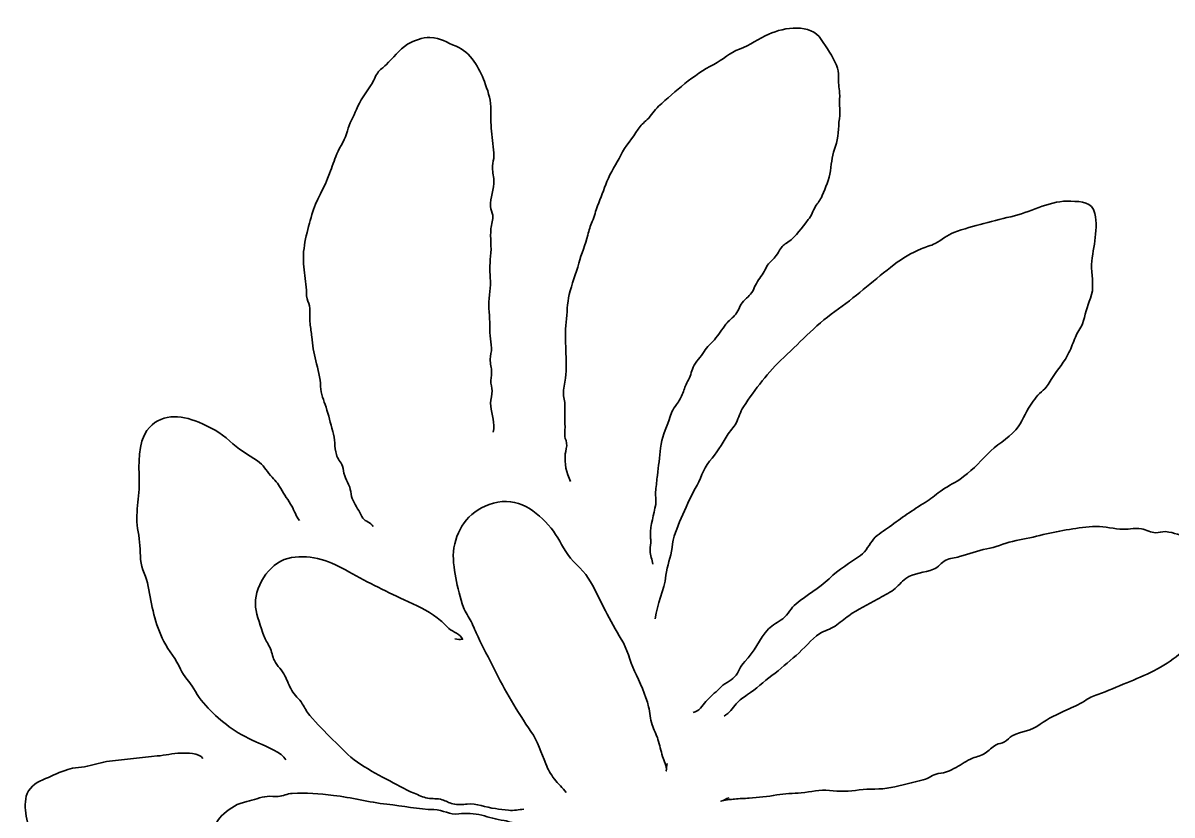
# Model space of a CAD drawing. Header units: millimetres. Extents: x 303.9 to 374.2, y -244.7 to -222.4.
# Drawn here: x 329.106 to 330.513, y -234.692 to -233.722 of the extents above; entities that cross this region are included whole.
import ezdxf

# ---------------------------------------------------------------- set-up
doc = ezdxf.new("R2010")
doc.units = ezdxf.units.MM
doc.header["$MEASUREMENT"] = 0
doc.layers.add('Bottom', color=7, linetype='Continuous', lineweight=0)

msp = doc.modelspace()

# ---------------------------------------------------------------- linework, layer by layer
at = {"layer": 'Bottom', "color": 18, "lineweight": 35, "true_color": 0x000000}
for points, knots in [([(329.7764, -234.2834), (329.7711, -234.2724), (329.7686, -234.2614), (329.7698, -234.2495), (329.7702, -234.2455), (329.7721, -234.2402), (329.7715, -234.2363), (329.7708, -234.2312), (329.7686, -234.2303), (329.7692, -234.2243), (329.7702, -234.2133), (329.7686, -234.2039), (329.7694, -234.193), (329.7699, -234.1871), (329.7678, -234.182), (329.7676, -234.1761), (329.7674, -234.1699), (329.7693, -234.1629), (329.7701, -234.1567), (329.7728, -234.1335), (329.7683, -234.1112), (329.771, -234.088), (329.7722, -234.0771), (329.7721, -234.065), (329.7747, -234.0544), (329.7778, -234.0415), (329.7829, -234.0288), (329.7864, -234.0159), (329.7895, -234.0044), (329.7944, -233.9932), (329.7975, -233.9815), (329.799, -233.9757), (329.8001, -233.9702), (329.8029, -233.9647), (329.8061, -233.9583), (329.8067, -233.9521), (329.8094, -233.9456), (329.8132, -233.936), (329.8169, -233.9259), (329.8208, -233.9159), (329.8252, -233.9046), (329.8323, -233.8946), (329.8377, -233.8836), (329.8435, -233.8721), (329.8521, -233.8629), (329.859, -233.8519), (329.8623, -233.8467), (329.8657, -233.8442), (329.8701, -233.8401), (329.8753, -233.835), (329.8787, -233.8287), (329.8841, -233.8237), (329.9045, -233.8053), (329.9268, -233.7854), (329.9515, -233.7725), (329.9631, -233.7665), (329.9708, -233.7584), (329.9832, -233.7537), (329.9958, -233.7491), (330.0068, -233.7407), (330.0189, -233.7354), (330.038, -233.727), (330.0701, -233.7218), (330.0832, -233.742), (330.0898, -233.7522), (330.0971, -233.7622), (330.1017, -233.7734), (330.1037, -233.7782), (330.1046, -233.7825), (330.1044, -233.7875), (330.104, -233.795), (330.1049, -233.8003), (330.1057, -233.8075), (330.1062, -233.8124), (330.1051, -233.8177), (330.1055, -233.8226), (330.106, -233.8286), (330.1061, -233.8331), (330.1053, -233.8393), (330.104, -233.85), (330.1045, -233.8625), (330.1006, -233.8727), (330.0969, -233.8828), (330.0956, -233.8917), (330.0944, -233.9027), (330.0932, -233.914), (330.0883, -233.9228), (330.0843, -233.9332), (330.082, -233.9394), (330.0789, -233.9417), (330.0759, -233.9468), (330.0728, -233.9522), (330.0716, -233.9574), (330.0673, -233.9626), (330.0588, -233.9727), (330.0536, -233.9825), (330.0421, -233.9902), (330.0374, -233.9934), (330.0351, -233.995), (330.0322, -234.0001), (330.0282, -234.007), (330.0259, -234.0094), (330.0203, -234.015), (330.0159, -234.0193), (330.0143, -234.0252), (330.0108, -234.03), (330.0067, -234.0359), (330.0034, -234.0409), (330.0005, -234.0474), (329.9971, -234.0551), (329.9937, -234.0566), (329.9879, -234.0625), (329.9835, -234.0671), (329.9826, -234.0734), (329.9786, -234.0782), (329.9747, -234.0828), (329.9702, -234.086), (329.9665, -234.0907), (329.9617, -234.0969), (329.9574, -234.1037), (329.9525, -234.1096), (329.9481, -234.1149), (329.9434, -234.1178), (329.9398, -234.124), (329.9361, -234.1305), (329.9291, -234.1367), (329.9263, -234.1433), (329.9236, -234.1495), (329.9233, -234.1547), (329.9196, -234.1608), (329.9168, -234.1655), (329.9157, -234.1701), (329.9137, -234.175), (329.9117, -234.1799), (329.9092, -234.1846), (329.906, -234.1889), (329.901, -234.1955), (329.8993, -234.2002), (329.8968, -234.2077), (329.8927, -234.2197), (329.888, -234.2295), (329.8865, -234.2423), (329.8853, -234.2534), (329.8839, -234.2646), (329.8826, -234.2757), (329.8819, -234.2817), (329.8813, -234.2878), (329.8805, -234.2939), (329.8798, -234.2996), (329.8814, -234.3058), (329.8805, -234.3113), (329.8784, -234.3236), (329.874, -234.3362), (329.874, -234.3491), (329.874, -234.3511), (329.8742, -234.3524), (329.8744, -234.3544), (329.8749, -234.3601), (329.8739, -234.3622), (329.8736, -234.3678), (329.8733, -234.3736), (329.8768, -234.379), (329.877, -234.3846)], [0, 0, 0, 0, 1, 1, 1, 2, 2, 2, 3, 3, 3, 4, 4, 4, 5, 5, 5, 6, 6, 6, 7, 7, 7, 8, 8, 8, 9, 9, 9, 10, 10, 10, 11, 11, 11, 12, 12, 12, 13, 13, 13, 14, 14, 14, 15, 15, 15, 16, 16, 16, 17, 17, 17, 18, 18, 18, 19, 19, 19, 20, 20, 20, 21, 21, 21, 22, 22, 22, 23, 23, 23, 24, 24, 24, 25, 25, 25, 26, 26, 26, 27, 27, 27, 28, 28, 28, 29, 29, 29, 30, 30, 30, 31, 31, 31, 32, 32, 32, 33, 33, 33, 34, 34, 34, 35, 35, 35, 36, 36, 36, 37, 37, 37, 38, 38, 38, 39, 39, 39, 40, 40, 40, 41, 41, 41, 42, 42, 42, 43, 43, 43, 44, 44, 44, 45, 45, 45, 46, 46, 46, 47, 47, 47, 48, 48, 48, 49, 49, 49, 50, 50, 50, 51, 51, 51, 52, 52, 52, 53, 53, 53, 54, 54, 54, 54]), ([(329.5348, -234.3383), (329.5317, -234.3331), (329.5255, -234.3324), (329.5221, -234.3282), (329.5201, -234.3256), (329.5186, -234.3217), (329.517, -234.3189), (329.5132, -234.3125), (329.5089, -234.3057), (329.5077, -234.2988), (329.5068, -234.2935), (329.5071, -234.2923), (329.5044, -234.2867), (329.5027, -234.2832), (329.5011, -234.2798), (329.4998, -234.2762), (329.4984, -234.2722), (329.4984, -234.2681), (329.4971, -234.2643), (329.4954, -234.2593), (329.491, -234.2556), (329.4896, -234.2502), (329.4873, -234.2409), (329.488, -234.2311), (329.4852, -234.2218), (329.4822, -234.2119), (329.4802, -234.202), (329.477, -234.1923), (329.4742, -234.1838), (329.4708, -234.1758), (329.4704, -234.167), (329.4699, -234.1563), (329.4674, -234.1458), (329.4644, -234.1353), (329.4618, -234.1257), (329.4606, -234.1161), (329.4595, -234.1061), (329.4589, -234.1007), (329.4582, -234.0951), (329.4575, -234.0897), (329.4565, -234.083), (329.4573, -234.078), (329.4571, -234.0714), (329.457, -234.0671), (329.455, -234.0637), (329.4538, -234.0596), (329.4525, -234.0547), (329.4533, -234.0501), (329.4526, -234.0453), (329.4512, -234.0358), (329.4504, -234.0265), (329.4495, -234.0169), (329.4477, -233.9973), (329.4545, -233.9747), (329.4596, -233.9564), (329.4644, -233.9392), (329.4754, -233.9229), (329.4814, -233.9059), (329.4842, -233.8981), (329.4871, -233.89), (329.4903, -233.8821), (329.4941, -233.8727), (329.5011, -233.8636), (329.5032, -233.8539), (329.5051, -233.8452), (329.5107, -233.8363), (329.5141, -233.8277), (329.5183, -233.8169), (329.5256, -233.8071), (329.5322, -233.7976), (329.5354, -233.7929), (329.5371, -233.7872), (329.5403, -233.7827), (329.543, -233.7788), (329.5471, -233.7765), (329.5504, -233.7732), (329.5591, -233.7644), (329.5662, -233.7548), (329.5769, -233.7479), (329.5846, -233.743), (329.595, -233.7394), (329.6042, -233.7395), (329.6179, -233.7398), (329.6242, -233.7459), (329.6361, -233.7503), (329.6539, -233.7571), (329.665, -233.7774), (329.6708, -233.7936), (329.6745, -233.8039), (329.6784, -233.8135), (329.6788, -233.8245), (329.6791, -233.8343), (329.6784, -233.8447), (329.6795, -233.8543), (329.6807, -233.8643), (329.6819, -233.8746), (329.6824, -233.8846), (329.6826, -233.8886), (329.681, -233.8929), (329.6807, -233.8969), (329.6802, -233.9031), (329.6823, -233.9083), (329.6825, -233.9145), (329.6828, -233.925), (329.6777, -233.9359), (329.6784, -233.9465), (329.6786, -233.9503), (329.6806, -233.9534), (329.681, -233.9572), (329.6816, -233.9623), (329.6796, -233.9685), (329.6789, -233.9736), (329.6775, -233.9852), (329.6799, -233.9958), (329.6785, -234.0075), (329.6772, -234.0184), (329.6775, -234.0272), (329.6782, -234.038), (329.679, -234.0493), (329.6749, -234.0603), (329.6764, -234.0715), (329.6777, -234.0824), (329.6772, -234.094), (329.6778, -234.1049), (329.678, -234.1099), (329.6794, -234.1147), (329.6797, -234.1198), (329.68, -234.1243), (329.6778, -234.1289), (329.6778, -234.1335), (329.6778, -234.1391), (329.6799, -234.1439), (329.6797, -234.1495), (329.6795, -234.1541), (329.6781, -234.1581), (329.6788, -234.1627), (329.6796, -234.1679), (329.6806, -234.1704), (329.68, -234.1759), (329.6795, -234.1808), (329.678, -234.1861), (329.6786, -234.191), (329.6799, -234.201), (329.6841, -234.2123), (329.6816, -234.2227)], [0, 0, 0, 0, 1, 1, 1, 2, 2, 2, 3, 3, 3, 4, 4, 4, 5, 5, 5, 6, 6, 6, 7, 7, 7, 8, 8, 8, 9, 9, 9, 10, 10, 10, 11, 11, 11, 12, 12, 12, 13, 13, 13, 14, 14, 14, 15, 15, 15, 16, 16, 16, 17, 17, 17, 18, 18, 18, 19, 19, 19, 20, 20, 20, 21, 21, 21, 22, 22, 22, 23, 23, 23, 24, 24, 24, 25, 25, 25, 26, 26, 26, 27, 27, 27, 28, 28, 28, 29, 29, 29, 30, 30, 30, 31, 31, 31, 32, 32, 32, 33, 33, 33, 34, 34, 34, 35, 35, 35, 36, 36, 36, 37, 37, 37, 38, 38, 38, 39, 39, 39, 40, 40, 40, 41, 41, 41, 42, 42, 42, 43, 43, 43, 44, 44, 44, 45, 45, 45, 46, 46, 46, 47, 47, 47, 48, 48, 48, 48]), ([(329.8798, -234.4512), (329.8822, -234.4327), (329.891, -234.4173), (329.893, -234.3981), (329.8943, -234.3861), (329.8992, -234.3762), (329.9005, -234.3641), (329.9018, -234.3516), (329.9067, -234.3398), (329.9117, -234.3283), (329.9169, -234.316), (329.9222, -234.3036), (329.929, -234.2919), (329.9354, -234.281), (329.9382, -234.2683), (329.9465, -234.2585), (329.9546, -234.2488), (329.9616, -234.2375), (329.9681, -234.2268), (329.9714, -234.2213), (329.9759, -234.2174), (329.9789, -234.2116), (329.9823, -234.2049), (329.9838, -234.1982), (329.988, -234.1918), (330.0024, -234.1703), (330.0182, -234.149), (330.0373, -234.1312), (330.0592, -234.1107), (330.0793, -234.0892), (330.1044, -234.0716), (330.1284, -234.0546), (330.1491, -234.0352), (330.1724, -234.0177), (330.1827, -234.0099), (330.1935, -234.0035), (330.2055, -233.9982), (330.211, -233.9957), (330.2175, -233.9947), (330.2228, -233.9918), (330.2304, -233.9876), (330.2372, -233.9814), (330.2456, -233.9783), (330.2694, -233.9694), (330.2948, -233.9642), (330.3198, -233.9578), (330.3419, -233.9521), (330.3651, -233.9386), (330.3885, -233.9399), (330.4025, -233.9407), (330.4144, -233.9403), (330.4182, -233.9551), (330.4208, -233.9657), (330.4193, -233.9778), (330.418, -233.9885), (330.4168, -233.999), (330.4137, -234.0111), (330.414, -234.0217), (330.4143, -234.034), (330.4177, -234.0467), (330.4126, -234.0588), (330.4084, -234.0689), (330.4064, -234.0797), (330.4028, -234.0901), (330.4008, -234.0961), (330.3964, -234.1005), (330.3942, -234.1064), (330.3918, -234.1128), (330.3893, -234.1191), (330.3864, -234.1254), (330.3815, -234.1365), (330.3724, -234.1457), (330.3661, -234.156), (330.3622, -234.1624), (330.3604, -234.1665), (330.3547, -234.1715), (330.349, -234.1764), (330.3433, -234.1832), (330.3392, -234.1896), (330.3329, -234.1996), (330.3292, -234.2106), (330.3212, -234.2199), (330.3114, -234.231), (330.2969, -234.2388), (330.2867, -234.2497), (330.2759, -234.2612), (330.266, -234.2713), (330.2526, -234.2807), (330.2448, -234.2861), (330.2363, -234.2896), (330.2287, -234.2953), (330.2227, -234.2999), (330.2168, -234.305), (330.2103, -234.3089), (330.195, -234.3181), (330.181, -234.328), (330.1667, -234.3387), (330.1605, -234.3433), (330.1522, -234.3478), (330.1473, -234.3537), (330.1418, -234.3602), (330.1385, -234.3685), (330.1311, -234.3737), (330.1181, -234.3829), (330.1045, -234.3908), (330.0927, -234.4022), (330.0807, -234.4138), (330.0654, -234.4223), (330.0524, -234.4328), (330.0457, -234.4383), (330.0431, -234.4458), (330.0361, -234.4512), (330.0307, -234.4554), (330.0232, -234.459), (330.0186, -234.4638), (330.0073, -234.4759), (330.0014, -234.4922), (329.9895, -234.5038), (329.9839, -234.5093), (329.9824, -234.5168), (329.9771, -234.5224), (329.9718, -234.5279), (329.9638, -234.531), (329.9585, -234.5366), (329.9533, -234.542), (329.9469, -234.547), (329.942, -234.5527), (329.9374, -234.5579), (329.9342, -234.5647), (329.9262, -234.566)], [0, 0, 0, 0, 1, 1, 1, 2, 2, 2, 3, 3, 3, 4, 4, 4, 5, 5, 5, 6, 6, 6, 7, 7, 7, 8, 8, 8, 9, 9, 9, 10, 10, 10, 11, 11, 11, 12, 12, 12, 13, 13, 13, 14, 14, 14, 15, 15, 15, 16, 16, 16, 17, 17, 17, 18, 18, 18, 19, 19, 19, 20, 20, 20, 21, 21, 21, 22, 22, 22, 23, 23, 23, 24, 24, 24, 25, 25, 25, 26, 26, 26, 27, 27, 27, 28, 28, 28, 29, 29, 29, 30, 30, 30, 31, 31, 31, 32, 32, 32, 33, 33, 33, 34, 34, 34, 35, 35, 35, 36, 36, 36, 37, 37, 37, 38, 38, 38, 39, 39, 39, 40, 40, 40, 41, 41, 41, 42, 42, 42, 43, 43, 43, 43]), ([(329.4279, -234.6242), (329.4232, -234.6148), (329.4039, -234.6078), (329.3949, -234.6038), (329.3844, -234.599), (329.3713, -234.5927), (329.362, -234.586), (329.3435, -234.5727), (329.3257, -234.5563), (329.3151, -234.5369), (329.3104, -234.5283), (329.3028, -234.5224), (329.2989, -234.5131), (329.2938, -234.5007), (329.2844, -234.491), (329.2783, -234.479), (329.2677, -234.4579), (329.2632, -234.4345), (329.2594, -234.4117), (329.2575, -234.4), (329.2508, -234.3909), (329.25, -234.3789), (329.2492, -234.3673), (329.2494, -234.3561), (329.247, -234.3448), (329.2426, -234.3232), (329.2491, -234.3022), (329.2483, -234.2805), (329.2477, -234.2635), (329.2469, -234.2352), (329.2577, -234.2207), (329.2733, -234.1997), (329.2986, -234.2011), (329.3212, -234.2107), (329.3354, -234.2167), (329.3479, -234.2232), (329.3591, -234.2337), (329.3694, -234.2433), (329.3811, -234.2498), (329.3931, -234.2579), (329.4005, -234.2629), (329.4033, -234.2694), (329.4091, -234.2757), (329.4145, -234.2816), (329.4179, -234.2851), (329.4216, -234.2919), (329.4257, -234.2993), (329.4309, -234.3062), (329.4351, -234.3135), (329.4382, -234.3191), (329.4404, -234.3259), (329.4444, -234.3311)], [0, 0, 0, 0, 1, 1, 1, 2, 2, 2, 3, 3, 3, 4, 4, 4, 5, 5, 5, 6, 6, 6, 7, 7, 7, 8, 8, 8, 9, 9, 9, 10, 10, 10, 11, 11, 11, 12, 12, 12, 13, 13, 13, 14, 14, 14, 15, 15, 15, 16, 16, 16, 17, 17, 17, 17]), ([(329.7709, -234.664), (329.7669, -234.6581), (329.7609, -234.6532), (329.7566, -234.6475), (329.7514, -234.6406), (329.7492, -234.6367), (329.746, -234.6288), (329.7407, -234.6156), (329.7361, -234.6014), (329.7278, -234.5894), (329.7114, -234.5654), (329.6956, -234.5386), (329.6827, -234.5125), (329.6762, -234.4992), (329.6692, -234.4867), (329.663, -234.4733), (329.6601, -234.467), (329.6578, -234.4609), (329.6546, -234.4548), (329.6516, -234.449), (329.6475, -234.4435), (329.6452, -234.4374), (329.641, -234.4262), (329.6381, -234.4127), (329.6359, -234.4011), (329.6337, -234.3893), (329.6316, -234.3765), (329.6335, -234.3646), (329.6378, -234.3382), (329.6539, -234.3178), (329.6819, -234.3098), (329.7111, -234.3014), (329.735, -234.3193), (329.7524, -234.3403), (329.7605, -234.3501), (329.7656, -234.3623), (329.7731, -234.3727), (329.7815, -234.3844), (329.7941, -234.3935), (329.8008, -234.4059), (329.8135, -234.4293), (329.8242, -234.4537), (329.8384, -234.4763), (329.8459, -234.4882), (329.8485, -234.5028), (329.8547, -234.5154), (329.8613, -234.5286), (329.8682, -234.5447), (329.8719, -234.559), (329.8738, -234.5663), (329.8737, -234.5738), (329.8761, -234.581), (329.8781, -234.5872), (329.8814, -234.5929), (329.8833, -234.5991), (329.8854, -234.606), (329.887, -234.6129), (329.8888, -234.6198), (329.8902, -234.6253), (329.8948, -234.6316), (329.8934, -234.6375), (329.8937, -234.6345), (329.894, -234.6316), (329.8944, -234.6286)], [0, 0, 0, 0, 1, 1, 1, 2, 2, 2, 3, 3, 3, 4, 4, 4, 5, 5, 5, 6, 6, 6, 7, 7, 7, 8, 8, 8, 9, 9, 9, 10, 10, 10, 11, 11, 11, 12, 12, 12, 13, 13, 13, 14, 14, 14, 15, 15, 15, 16, 16, 16, 17, 17, 17, 18, 18, 18, 19, 19, 19, 20, 20, 20, 21, 21, 21, 21]), ([(329.9643, -234.5704), (329.9706, -234.5667), (329.9748, -234.5609), (329.9792, -234.5555), (329.9835, -234.5503), (329.9873, -234.5483), (329.993, -234.5442), (330.003, -234.5371), (330.0126, -234.5283), (330.0227, -234.5208), (330.0332, -234.5131), (330.0426, -234.5043), (330.0524, -234.4961), (330.0621, -234.4879), (330.0708, -234.4766), (330.0813, -234.4695), (330.087, -234.4656), (330.0942, -234.4641), (330.1001, -234.4603), (330.1059, -234.4564), (330.1114, -234.4517), (330.1169, -234.4475), (330.1277, -234.4393), (330.1404, -234.4343), (330.152, -234.4273), (330.1586, -234.4234), (330.1656, -234.4202), (330.1718, -234.4157), (330.1774, -234.4116), (330.1812, -234.4059), (330.1865, -234.402), (330.1959, -234.3951), (330.2099, -234.3949), (330.2206, -234.3906), (330.2265, -234.3883), (330.2301, -234.3826), (330.2356, -234.3796), (330.2407, -234.3768), (330.2469, -234.3767), (330.2525, -234.3752), (330.264, -234.3721), (330.274, -234.3678), (330.2857, -234.3658), (330.2961, -234.364), (330.3065, -234.3589), (330.3174, -234.3565), (330.3285, -234.354), (330.3398, -234.352), (330.3508, -234.3492), (330.3728, -234.3438), (330.3932, -234.3402), (330.4153, -234.3384), (330.4263, -234.3375), (330.4377, -234.3406), (330.4487, -234.3415), (330.4579, -234.3423), (330.4658, -234.3398), (330.4752, -234.3412), (330.481, -234.3421), (330.487, -234.3459), (330.4925, -234.346), (330.4965, -234.3461), (330.5001, -234.3442), (330.5047, -234.3446), (330.5148, -234.3455), (330.524, -234.3498), (330.5337, -234.3515), (330.5447, -234.3533), (330.5529, -234.3545), (330.5628, -234.3596), (330.5732, -234.365), (330.577, -234.3761), (330.5792, -234.3866), (330.5833, -234.4064), (330.5764, -234.4238), (330.5667, -234.4412), (330.5632, -234.4474), (330.5576, -234.4509), (330.5539, -234.4566), (330.5517, -234.46), (330.5513, -234.464), (330.5487, -234.4675), (330.5415, -234.4773), (330.5302, -234.4869), (330.5209, -234.495), (330.5033, -234.5103), (330.4785, -234.5211), (330.4572, -234.5296), (330.4455, -234.5343), (330.434, -234.5398), (330.4216, -234.5439), (330.4153, -234.546), (330.4108, -234.5482), (330.4053, -234.552), (330.3983, -234.5568), (330.3912, -234.5591), (330.3836, -234.5628), (330.3725, -234.5682), (330.3608, -234.5729), (330.3511, -234.5805), (330.3402, -234.589), (330.3287, -234.5886), (330.317, -234.5945), (330.3134, -234.5963), (330.311, -234.6002), (330.3074, -234.6021), (330.3042, -234.6038), (330.3003, -234.6039), (330.2971, -234.6056), (330.2923, -234.6083), (330.2885, -234.6129), (330.2838, -234.6159), (330.2788, -234.6192), (330.2737, -234.6197), (330.2682, -234.6221), (330.2614, -234.6249), (330.2549, -234.6296), (330.2484, -234.6332), (330.2401, -234.6378), (330.2358, -234.6397), (330.2264, -234.6409), (330.2194, -234.6418), (330.215, -234.6467), (330.2081, -234.6486), (330.1951, -234.6521), (330.1815, -234.6551), (330.1684, -234.658), (330.1553, -234.6609), (330.1424, -234.6591), (330.1294, -234.6609), (330.1177, -234.6624), (330.1052, -234.6632), (330.0934, -234.6617), (330.0812, -234.6601), (330.0708, -234.6633), (330.0587, -234.6644), (330.0486, -234.6652), (330.0386, -234.6651), (330.0286, -234.667), (330.0174, -234.6692), (330.0062, -234.67), (329.995, -234.6709), (329.9891, -234.6713), (329.9829, -234.6714), (329.977, -234.6721), (329.9732, -234.6725), (329.9635, -234.673), (329.9604, -234.6747), (329.9642, -234.6738), (329.9666, -234.6713), (329.9703, -234.6706)], [0, 0, 0, 0, 1, 1, 1, 2, 2, 2, 3, 3, 3, 4, 4, 4, 5, 5, 5, 6, 6, 6, 7, 7, 7, 8, 8, 8, 9, 9, 9, 10, 10, 10, 11, 11, 11, 12, 12, 12, 13, 13, 13, 14, 14, 14, 15, 15, 15, 16, 16, 16, 17, 17, 17, 18, 18, 18, 19, 19, 19, 20, 20, 20, 21, 21, 21, 22, 22, 22, 23, 23, 23, 24, 24, 24, 25, 25, 25, 26, 26, 26, 27, 27, 27, 28, 28, 28, 29, 29, 29, 30, 30, 30, 31, 31, 31, 32, 32, 32, 33, 33, 33, 34, 34, 34, 35, 35, 35, 36, 36, 36, 37, 37, 37, 38, 38, 38, 39, 39, 39, 40, 40, 40, 41, 41, 41, 42, 42, 42, 43, 43, 43, 44, 44, 44, 45, 45, 45, 46, 46, 46, 47, 47, 47, 48, 48, 48, 49, 49, 49, 50, 50, 50, 50]), ([(329.7193, -234.6846), (329.7124, -234.6848), (329.7076, -234.6867), (329.7002, -234.6857), (329.6949, -234.685), (329.6896, -234.6845), (329.6843, -234.6838), (329.6721, -234.6824), (329.6611, -234.6767), (329.6498, -234.6782), (329.6442, -234.6789), (329.6386, -234.6793), (329.6322, -234.6779), (329.6272, -234.6767), (329.6238, -234.6742), (329.619, -234.6728), (329.6136, -234.6711), (329.607, -234.672), (329.6014, -234.671), (329.5955, -234.6698), (329.5905, -234.6672), (329.5849, -234.6649), (329.5731, -234.6601), (329.562, -234.6534), (329.5508, -234.6476), (329.5383, -234.6412), (329.5269, -234.6346), (329.5154, -234.6268), (329.5041, -234.6192), (329.4952, -234.6089), (329.4855, -234.5994), (329.4756, -234.5897), (329.4661, -234.5802), (329.457, -234.5696), (329.4529, -234.5647), (329.4511, -234.5605), (329.4479, -234.5553), (329.4442, -234.5494), (329.4385, -234.545), (329.4351, -234.539), (329.4319, -234.5334), (329.4295, -234.5269), (329.4266, -234.5211), (329.4232, -234.5142), (329.4174, -234.5093), (329.4138, -234.5025), (329.411, -234.4974), (329.4107, -234.4913), (329.4081, -234.486), (329.4057, -234.4813), (329.4025, -234.4772), (329.4008, -234.4721), (329.3972, -234.4609), (329.3922, -234.4484), (329.3908, -234.4369), (329.388, -234.4144), (329.4066, -234.3835), (329.4302, -234.3774), (329.4542, -234.3712), (329.4797, -234.3794), (329.5007, -234.3915), (329.5241, -234.4049), (329.5479, -234.4167), (329.5726, -234.428), (329.5871, -234.4346), (329.6006, -234.4406), (329.6131, -234.4501), (329.6185, -234.4542), (329.6225, -234.4586), (329.6274, -234.4631), (329.6325, -234.4677), (329.6414, -234.4696), (329.6441, -234.4764), (329.6408, -234.4769), (329.6382, -234.4763), (329.6347, -234.4758)], [0, 0, 0, 0, 1, 1, 1, 2, 2, 2, 3, 3, 3, 4, 4, 4, 5, 5, 5, 6, 6, 6, 7, 7, 7, 8, 8, 8, 9, 9, 9, 10, 10, 10, 11, 11, 11, 12, 12, 12, 13, 13, 13, 14, 14, 14, 15, 15, 15, 16, 16, 16, 17, 17, 17, 18, 18, 18, 19, 19, 19, 20, 20, 20, 21, 21, 21, 22, 22, 22, 23, 23, 23, 24, 24, 24, 25, 25, 25, 25]), ([(329.3354, -234.7561), (329.336, -234.7628), (329.3269, -234.7733), (329.3216, -234.7771), (329.3151, -234.7818), (329.3046, -234.7818), (329.297, -234.7839), (329.2894, -234.786), (329.2823, -234.7894), (329.275, -234.7923), (329.2666, -234.7956), (329.2622, -234.7958), (329.2535, -234.7961), (329.2458, -234.7964), (329.2404, -234.798), (329.2323, -234.7972), (329.2224, -234.7961), (329.2174, -234.7916), (329.2089, -234.7869), (329.1929, -234.7781), (329.1774, -234.7685), (329.1632, -234.7568), (329.156, -234.7508), (329.1488, -234.7443), (329.1406, -234.7392), (329.1338, -234.7349), (329.1256, -234.7299), (329.1215, -234.7232), (329.1118, -234.7078), (329.106, -234.6859), (329.1101, -234.6686), (329.1123, -234.6593), (329.1211, -234.6521), (329.1302, -234.6484), (329.1396, -234.6446), (329.1478, -234.6403), (329.1575, -234.6372), (329.1626, -234.6355), (329.1649, -234.6343), (329.1705, -234.6337), (329.1751, -234.6333), (329.1802, -234.6328), (329.1847, -234.6318), (329.1938, -234.6297), (329.2026, -234.6267), (329.2118, -234.6257), (329.2314, -234.6237), (329.2511, -234.621), (329.2704, -234.6193), (329.2801, -234.6185), (329.2894, -234.616), (329.299, -234.6159), (329.3066, -234.6159), (329.3214, -234.6151), (329.3263, -234.6224)], [0, 0, 0, 0, 1, 1, 1, 2, 2, 2, 3, 3, 3, 4, 4, 4, 5, 5, 5, 6, 6, 6, 7, 7, 7, 8, 8, 8, 9, 9, 9, 10, 10, 10, 11, 11, 11, 12, 12, 12, 13, 13, 13, 14, 14, 14, 15, 15, 15, 16, 16, 16, 17, 17, 17, 18, 18, 18, 18]), ([(329.7271, -234.7087), (329.7419, -234.7171), (329.7592, -234.7157), (329.7724, -234.7271), (329.7751, -234.7294), (329.7765, -234.7324), (329.7791, -234.7346), (329.7827, -234.7378), (329.7878, -234.7398), (329.7917, -234.7427), (329.7994, -234.7485), (329.8043, -234.753), (329.8087, -234.7611), (329.8163, -234.7755), (329.8222, -234.7976), (329.8051, -234.8086), (329.7965, -234.8142), (329.7883, -234.8154), (329.7781, -234.814), (329.7683, -234.8128), (329.7611, -234.8129), (329.7517, -234.814), (329.7352, -234.8159), (329.7177, -234.8197), (329.7008, -234.8209), (329.6855, -234.822), (329.6685, -234.8179), (329.6532, -234.8161), (329.638, -234.8144), (329.6202, -234.8146), (329.6057, -234.8099), (329.5973, -234.8072), (329.5907, -234.8056), (329.5818, -234.8045), (329.572, -234.8034), (329.5655, -234.8037), (329.5562, -234.8046), (329.5485, -234.8053), (329.5395, -234.803), (329.5318, -234.8021), (329.5234, -234.8011), (329.5139, -234.8013), (329.506, -234.7983), (329.4914, -234.7929), (329.4752, -234.7921), (329.4593, -234.7903), (329.4487, -234.7892), (329.4399, -234.7852), (329.4297, -234.7835), (329.4254, -234.7828), (329.4209, -234.7829), (329.4165, -234.7821), (329.4118, -234.7813), (329.4093, -234.7792), (329.405, -234.7777), (329.4006, -234.7762), (329.3958, -234.7769), (329.3914, -234.7756), (329.3874, -234.7743), (329.3834, -234.7721), (329.3793, -234.7707), (329.3711, -234.7678), (329.3596, -234.7643), (329.3534, -234.7583), (329.3475, -234.7526), (329.3404, -234.741), (329.3386, -234.7332), (329.3369, -234.7254), (329.3391, -234.7189), (329.3406, -234.7116), (329.3426, -234.702), (329.3436, -234.6967), (329.3517, -234.69), (329.3607, -234.6825), (329.3685, -234.6775), (329.38, -234.6751), (329.3883, -234.6733), (329.3965, -234.6697), (329.4051, -234.6688), (329.4095, -234.6683), (329.4138, -234.6693), (329.4183, -234.6689), (329.4241, -234.6684), (329.4297, -234.6655), (329.4356, -234.6652), (329.4526, -234.6643), (329.4688, -234.6655), (329.486, -234.6675), (329.5085, -234.6701), (329.5289, -234.6758), (329.5516, -234.6784), (329.5707, -234.6806), (329.5905, -234.6846), (329.609, -234.685), (329.6206, -234.6852), (329.6282, -234.6917), (329.6394, -234.6903), (329.6481, -234.6891), (329.6588, -234.6895), (329.6676, -234.6917), (329.677, -234.6941), (329.6847, -234.6973), (329.695, -234.6983), (329.7006, -234.6989), (329.7164, -234.7067), (329.7174, -234.7009)], [0, 0, 0, 0, 1, 1, 1, 2, 2, 2, 3, 3, 3, 4, 4, 4, 5, 5, 5, 6, 6, 6, 7, 7, 7, 8, 8, 8, 9, 9, 9, 10, 10, 10, 11, 11, 11, 12, 12, 12, 13, 13, 13, 14, 14, 14, 15, 15, 15, 16, 16, 16, 17, 17, 17, 18, 18, 18, 19, 19, 19, 20, 20, 20, 21, 21, 21, 22, 22, 22, 23, 23, 23, 24, 24, 24, 25, 25, 25, 26, 26, 26, 27, 27, 27, 28, 28, 28, 29, 29, 29, 30, 30, 30, 31, 31, 31, 32, 32, 32, 33, 33, 33, 34, 34, 34, 35, 35, 35, 35])]:
    msp.add_open_spline(points, degree=3, knots=knots, dxfattribs=at)

doc.saveas('drawing.dxf')
